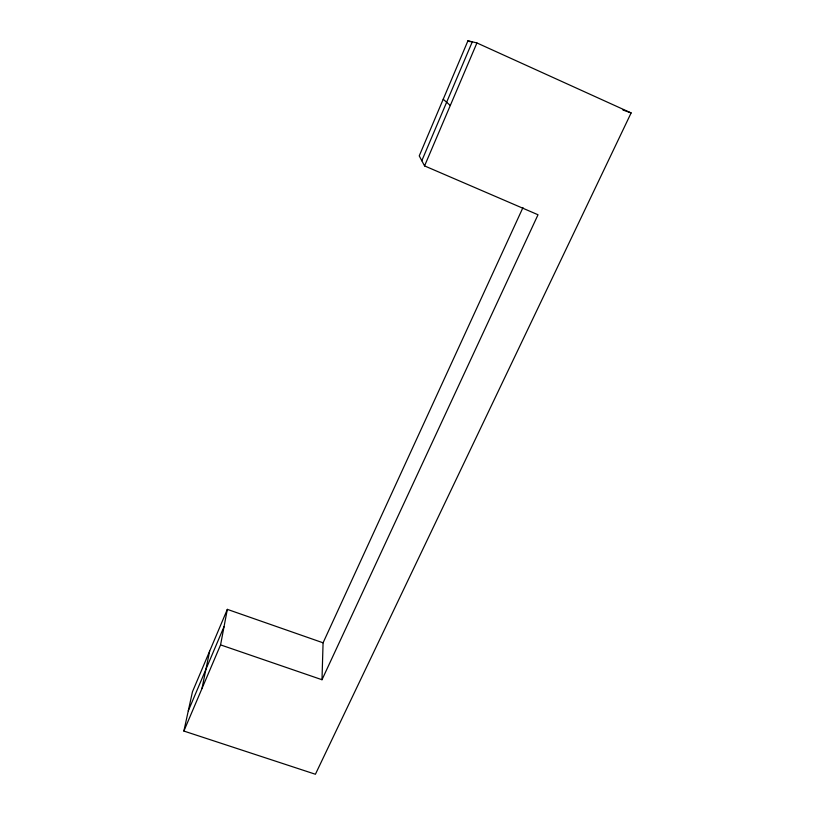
<?xml version="1.0" encoding="UTF-8"?>
<svg xmlns="http://www.w3.org/2000/svg" width="815" height="815" viewBox="0 0 815 815"><rect width="100%" height="100%" fill="white"/><g stroke="black" fill="none" stroke-linecap="round" stroke-linejoin="round"><path stroke-width="1.22" d="M323.076 642.811L227.334 609.365L220.57 644.889L321.996 679.73L323.076 642.811L522.955 207.591M201.957 688.593L209.659 651.134M321.996 679.73L538.012 214.753L424.564 165.903L419.236 155.889L467.953 40.75L476.928 42.95L631.126 112.928L315.415 774.25L183.874 731.055L192.452 691.782L227.334 609.365M188.285 710.874L224.043 626.613M421.813 160.728L472.293 41.809M183.874 731.055L220.57 644.889M424.564 165.903L476.928 42.95M622.915 110.005L631.126 112.928M467.953 40.75L470.265 41.799M443.197 99.236L450.298 105.481"/></g></svg>
